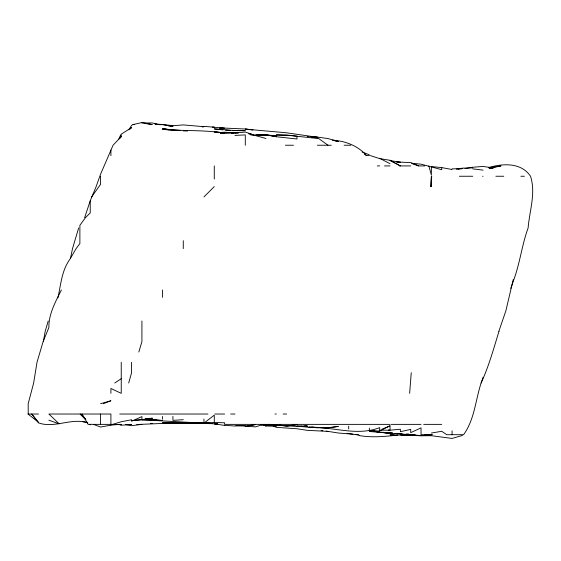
<?xml version="1.0" encoding="UTF-8"?>
<svg xmlns="http://www.w3.org/2000/svg" width="561" height="561" viewBox="0 0 561 561"><rect width="100%" height="100%" fill="white"/><g stroke="black" fill="none" stroke-linecap="round" stroke-linejoin="round"><path stroke-width="0.84" d="M431.381 186.589L431.633 176.252L431.381 186.28L430.364 186.589L431.381 176.252L431.381 186.589L430.364 186.589M411.255 372.679L409.635 393.352M43.316 341.663L45.21 331.327L48.204 320.983M70.518 258.165L72.502 248.621L78.666 227.941M513.217 279.63L505.91 310.647L498.862 331.327M57.888 297.919C60.925 284.553 61.626 270.465 70.104 258.958L76.107 248.621L79.886 243.565L79.886 225.291L85.496 217.605L90.23 212.949L90.23 200.796L96.148 186.589L100.566 174.198L113.07 145.236L121.239 136.561L121.239 134.177L131.583 127.578L130.517 128.911M128.686 383.016L131.583 372.679L131.583 362.336M498.988 331.327C493.638 348.732 488.771 366.438 481.107 383.016C475.455 400.295 474.599 419.425 463.589 434.705L446.78 434.705L441.724 431.29L431.381 433.05M90.23 200.796L84.641 217.605M138.833 351.999L141.919 341.663L141.919 320.983M481.107 383.016L483.077 377.273M510.762 288.382L514.086 278.95C520.089 262.303 522.025 244.575 528.125 227.941C529.486 210.81 536.014 193.187 530.531 176.252C521.162 162.388 503.308 163.419 489.101 167.388M118.56 139.675L120.657 134.899M61.408 289.974C55.532 301.685 48.597 314.146 48.877 327.54L43.092 341.663L36.991 362.336L33.646 383.016L28.197 403.689L28.197 414.025M120.384 138.006L121.239 136.561M128.883 129.766L131.583 125.362L133.041 124.563L141.919 122.571L152.255 124.563L144.5 123.371M91.611 196.932L100.566 184.345L100.566 176.252M203.945 196.932L214.281 186.589M114.767 383.016L121.239 378.682M369.355 430.813L379.692 430.974L390.028 425.827L390.028 429.481M382.076 429.172L390.028 425.827M103.315 403.689L110.903 400.75L100.566 403.689M262.976 424.368L255.634 426.872L235.823 425.511M309.048 427.223C332.589 426.577 356.936 436.542 379.692 427.622L379.692 430.974M462.397 435.469L452.061 438.429L431.381 435.701L421.045 435.806L400.372 434.754L405.54 434.978M265.605 134.899L276.314 135.783L272.008 135.58M202.219 126.702L203.945 126.379L214.281 127.193L212.563 127.319M110.903 425.175L100.566 427.04L93.456 424.368L90.23 424.305L90.23 424.908M456.366 169.191L462.397 168.146L472.734 167.879M149.668 418.674L152.255 418.471L131.583 420.666L141.919 419.81L152.255 418.029M464.985 168.552L472.734 167.234L483.077 166.456L493.414 167.956L489.101 167.991M202.219 126.954L203.945 126.688L183.272 124.907L170.348 125.952L172.935 125.615L162.592 124.563L172.935 126.611L163.006 124.563M328.865 427.685L338.339 426.381C324.7 428.962 310.703 427.405 296.986 426.206L307.33 426.641L296.986 426.276L302.155 426.08M458.092 169.17L462.397 168.623L452.061 168.861L452.061 169.506L441.724 167.599L431.381 166.561M141.919 424.368L131.583 425.687L125.58 424.53M397.784 435.041C384.916 436.57 371.88 437.783 359.019 435.532M212.563 127.095L224.624 128.273L219.456 128.034M379.692 430.182L390.028 430.196L400.372 429.214L400.372 431.69L410.708 429.403L410.708 432.65L421.045 427.861L421.045 434.705L427.587 434.705L421.045 435.56L369.355 431.507M110.903 425.112L120.236 424.368M490.826 168.041L501.015 165.916L489.101 167.802L493.414 167.634L489.101 167.9M265.977 424.368L224.624 424.368L224.624 422.798L214.281 422.447L203.945 423.169L141.919 419.803L141.919 416.606L131.583 421.199L131.583 419.747L121.239 421.753L112.607 424.368L93.456 424.368M183.272 419.698L172.935 420.371L172.935 416.381M217.731 132.655L224.624 132.214L234.098 132.859L220.312 133.216M245.297 425.406L234.961 426.023L224.624 425.315M264.771 134.949L255.634 135.482L265.977 134.899L255.634 134.899M234.961 135.411L245.297 134.899L245.297 145.236M303.88 426.009L307.33 425.876L296.986 426.5L268.796 424.368M191.883 422.706L162.592 422.615C179.239 424.151 195.957 421.725 212.563 423.681L190.165 423.267M203.945 423.26L162.592 423.436L136.751 424.516M265.977 134.899L255.634 135.005M394.341 434.88L390.028 434.957L410.708 435.21L407.258 435.055M424.495 434.943L432.3 434.705L424.333 434.565M238.404 132.95L234.961 132.992L245.297 132.038L253.53 134.899L248.593 133.686M275.451 424.684L265.977 424.796L276.314 424.901L269.631 424.425M133.041 124.563L134.619 124.563M285.409 145.236L293.48 145.236M317.421 145.236L331.249 145.236M344.075 145.236L350.807 145.236M364.468 154.268L366.508 155.579L369.355 155.579M377.301 165.916L379.692 165.916M384.509 165.916L390.028 165.916M399.236 165.916L410.708 165.916M412.307 163.714L418.702 165.916L424.747 165.916M459.389 176.252L472.734 176.252M482.565 176.252L483.077 176.252M495.861 176.252L503.75 176.252M520.867 176.252L524.423 176.252M28.099 414.025L38.534 414.025M119.731 414.025L207.942 414.025M214.877 414.025L224.624 414.025M230.697 414.025L234.961 414.025M274.96 414.025L276.314 414.025M283.193 414.025L286.65 414.025M156.561 420.105L141.919 419.803M90.349 424.368L88.126 424.368L82.158 414.025M119.598 424.368L121.239 424.368M266.138 424.368L270.9 424.368M278.999 424.368L390.028 424.368M391.185 424.368L421.045 424.368M423.688 424.368L441.724 424.368M358.353 434.705L355.358 434.509M275.451 424.81L265.977 424.796L275.451 424.88M159.149 124.64L162.592 124.682M219.456 127.866L245.297 129.002L253.053 129.9M234.098 133.02L231.511 132.978L234.098 133.013M195.333 422.706L203.945 422.938L195.333 422.706L203.945 422.903L196.196 422.721M238.404 132.705L220.312 132.887L224.624 133.132C204.085 129.752 183.251 131.148 162.592 129.388L180.684 130.433L172.935 130.152L162.592 128.427L168.952 129.871M317.666 427.763L311.635 427.202L328.003 428.057M125.58 424.389L131.583 424.558L121.239 425.224L118.553 424.368L121.239 424.691L113.862 424.397M183.272 130.874L187.577 131.008M150.53 423.387L152.255 423.436M396.922 161.975L410.708 162.606L418.702 165.916M309.048 427.187L317.666 427.559M266.833 135.334L270.283 135.496M352.855 434.207L338.339 433.008L328.003 431.388L307.33 430.343L296.986 428.751L276.314 427.335L273.305 426.016M225.487 130.145L230.655 130.425M232.373 130.524L245.297 130.699L234.961 130.587L214.281 128.904L222.899 129.9M388.31 432.79L392.616 433.113M396.922 433.351L402.09 433.66M307.33 136.519L309.048 136.618M380.554 432.272L390.028 433.043L379.692 432.391L390.028 433.015L381.417 432.258M154.843 123.995L162.592 124.479M406.402 433.933L408.983 434.102M390.028 432.98L379.692 432.3L369.355 430.624M395.196 433.387L400.372 433.737M153.98 419.901L162.592 420.47L145.362 419.277M396.922 162.178L400.372 162.122M390.028 432.966L392.616 433.155M223.762 132.684L214.281 131.94L222.899 132.712M359.019 435.105L347.091 433.33M266.833 135.054L276.314 136.73L296.986 138.995L296.986 136.169L286.65 134.998L276.314 134.942L289.238 135.46M290.956 135.622L317.666 138.49M411.571 163.244L421.045 164.163L441.724 169.674L441.724 167.599M383.142 432.279L386.585 432.622M388.31 430.021L390.028 430.196M252.191 129.836L245.297 129.114L286.65 132.81L317.666 137.305L310.773 136.779L317.666 137.122L328.003 138.574L338.339 141.533L334.896 140.895M147.95 419.298L151.393 419.691M155.383 124.198L158.511 124.563L152.255 122.943L141.919 122.971L141.919 122.571M472.734 168.868L483.077 170.137M332.308 140.152C345.19 140.888 357.89 145.65 366.508 155.579M321.109 430.525L322.834 430.736M326.278 431.171L328.003 431.388M370.218 430.525L379.692 432.11L370.218 430.603L376.249 431.444M377.967 431.69L379.692 431.928M224.624 425.406L206.532 422.735M250.676 134.899L255.634 135.636L265.977 138.49M82.474 421.584L87.642 422.398M400.372 162.424L390.028 160.495L400.372 165.916L390.028 160.278L379.692 158.616L370.316 155.579M261.082 424.979L265.977 425.89L263.972 424.979M266.896 134.899L276.314 136.73M248.642 133.609L254.505 134.899M87.839 422.91C71.745 417.328 54.592 428.695 38.534 422.889L31.732 414.025L38.534 422.314L28.197 414.186M274.806 425.848L276.314 426.269L265.977 426.009L263.972 425.021M48.877 420.196L59.214 423.871L48.877 414.025L110.903 414.025L110.903 424.368M362.196 152.024L369.355 154.822M379.692 158.272L390.028 163.728M317.666 137.789L328.003 145.236M85.84 419.34L80.195 414.025L85.503 419.502M428.877 165.916L431.381 175.151L431.381 166.687M452.061 430.834L452.061 434.705M369.355 428.106L369.355 430.967M348.676 426.129L348.676 428.976M214.281 165.916L214.281 179.085M214.281 422.447L214.281 415.119L203.945 423.169L203.945 419.032M183.272 240.676L183.272 248.621M162.592 289.974L162.592 297.365M162.592 416.43L162.592 419.263M121.239 362.336L121.239 393.352L110.903 388.478L110.903 393.352M110.903 150.096L110.903 155.72M100.566 414.025L100.566 424.368M255.634 424.544L245.297 426.388L255.634 424.544M296.986 424.705L286.65 426.016L276.314 425.021L286.65 426.016L296.986 424.705M192.746 422.706L183.272 423.253L192.746 422.721M172.935 423.064L162.592 423.478L172.935 423.064M203.945 422.777L200.501 422.706L203.945 422.784M217.731 423.913L214.281 423.828L217.731 423.92M415.014 434.831L410.708 434.705L415.014 434.831M152.255 419.705L145.362 419.172L152.255 419.705M217.605 424.368L215.943 423.821L217.605 424.368"/></g></svg>
